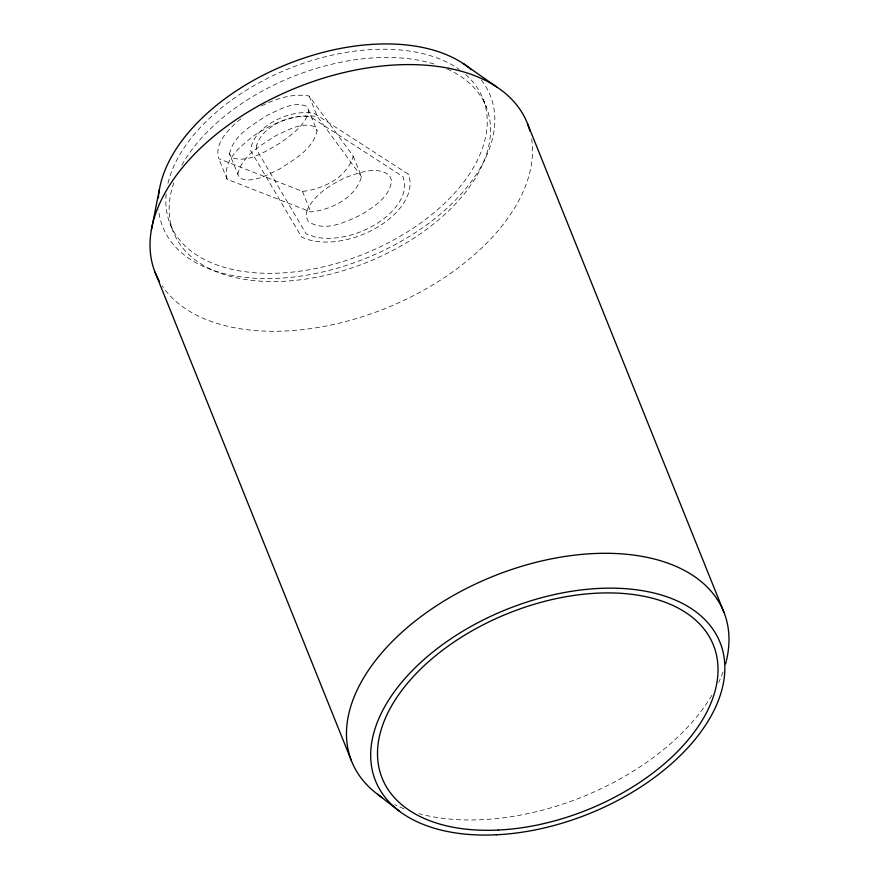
<?xml version="1.0" encoding="UTF-8"?>
<svg xmlns="http://www.w3.org/2000/svg" width="879" height="879" viewBox="0 0 879 879"><rect width="100%" height="100%" fill="white"/><g stroke="black" fill="none" stroke-linecap="round" stroke-linejoin="round"><path stroke-width="0.66" stroke-dasharray="4.39 3.3" d="M261.601 105.854C276.149 98.657 292.729 93.13 309.1 96.02L353.226 156.143C347.37 177.382 323.054 189.249 302.475 191.402L218.838 158.714C214.168 144.244 226.903 131.531 236.429 122.368M353.226 156.143L361.478 176.69C355.621 197.929 331.317 209.795 310.737 211.949L227.101 179.261L218.838 158.714M229.496 153.77C233.594 135.102 252.855 124.675 267.732 115.039C279.621 109.754 293.971 100.591 307.101 106.557L317.077 130.74C312.979 149.408 293.718 159.835 278.83 169.471C266.952 174.756 252.592 183.92 239.473 177.954L229.496 153.77L231.21 157.407C248.416 163.901 266.227 150.727 280.786 142.706C291.883 134.124 306.31 125.093 308.815 110.194M237.748 174.317C241.846 155.649 261.118 145.222 275.995 135.586C287.872 130.301 302.233 121.137 315.363 127.103L317.077 130.74M237.506 121.533L242.901 117.336M361.478 176.69L317.363 116.566C294.872 113.006 272.82 123.456 254.394 135.366C241.231 145.639 222.156 160.319 227.101 179.261M483.043 98.909L486.362 107.139M309.1 96.02L317.363 116.566M302.475 191.402L310.737 211.949M170.021 223.64L173.328 231.869M722.999 671.952A200.511 118.984 -21.9 0 1 718.703 682.401M711.935 695.19A200.511 118.984 -21.9 0 1 418.986 813.679M403.966 808.757A200.511 118.984 -21.9 0 1 394.759 804.724M531.608 138.805A200.511 118.984 -21.9 0 1 384.694 308.716A200.511 118.984 -21.9 0 1 162.263 285.983M481.318 80.022A176.448 104.711 -21.9 0 1 365.642 258.404A176.448 104.711 -21.9 0 1 158.583 209.828M465.716 74.572A168.482 99.975 -21.9 0 1 363.027 254.361A168.482 99.975 -21.9 0 1 166.164 193.929M167.966 183.261A168.482 99.975 -21.9 0 1 291.751 67.507A168.482 99.975 -21.9 0 1 459.179 69.408M447.147 68.958A168.482 99.975 -21.9 0 1 369.74 261.206A168.482 99.975 -21.9 0 1 174.163 181.843M181.777 165.241A168.482 99.975 -21.9 0 1 436.072 64.672M256.723 145.299L256.239 149.166L306.244 233.935L314.946 236.945A59.343 35.215 -21.9 0 0 374.531 225.002A59.343 35.215 -21.9 0 0 404.703 183.953L403.087 176.712L310.683 116.984L305.716 116.369A36.786 21.832 -21.9 0 0 256.723 145.299M307.057 210.257L306.134 216.399L308.122 221.31C324.428 232.803 346.073 221.904 361.895 214.399C374.366 206.422 390.089 196.621 391.584 180.426L389.595 175.514C377.256 165.713 359.972 172.46 346.809 177.042C331.141 184.326 314.693 194.017 307.057 210.257M408.186 174.119L314.308 113.435A42.401 25.161 -21.9 0 0 272.402 122.115A42.401 25.161 -21.9 0 0 250.834 150.913L301.629 237.044A64.969 38.555 -21.9 0 0 377.036 227.485A64.969 38.555 -21.9 0 0 408.186 174.119"/><path stroke-width="1.32" d="M151.386 229.793L159.44 189.304M463.343 63.618L496.734 86.966M377.552 794.264L399.451 811.273M527.532 123.708L723.988 612.41M155.012 272.149L351.468 760.851M382.266 797.605A200.511 118.984 -21.9 0 1 494.306 575.855A200.511 118.984 -21.9 0 1 726.439 660.459M726.153 661.601A200.511 118.984 -21.9 0 1 725.549 663.887M159.506 281.522A200.511 118.984 -21.9 0 1 295.816 87.966A200.511 118.984 -21.9 0 1 529.982 131.114M158.385 197.918A176.448 104.711 -21.9 0 1 158.583 195.468M158.714 194.248A176.448 104.711 -21.9 0 1 288.323 63.782A176.448 104.711 -21.9 0 1 471.364 69.661M496.36 834.797A185.656 110.172 -21.9 0 0 720.231 642.89A185.656 110.172 -21.9 0 0 426.711 657.14A185.656 110.172 -21.9 0 0 496.36 834.797M498.338 830.051A178.503 105.919 -21.9 0 0 713.583 645.538A178.503 105.919 -21.9 0 0 431.38 659.239A178.503 105.919 -21.9 0 0 498.338 830.051"/></g></svg>
